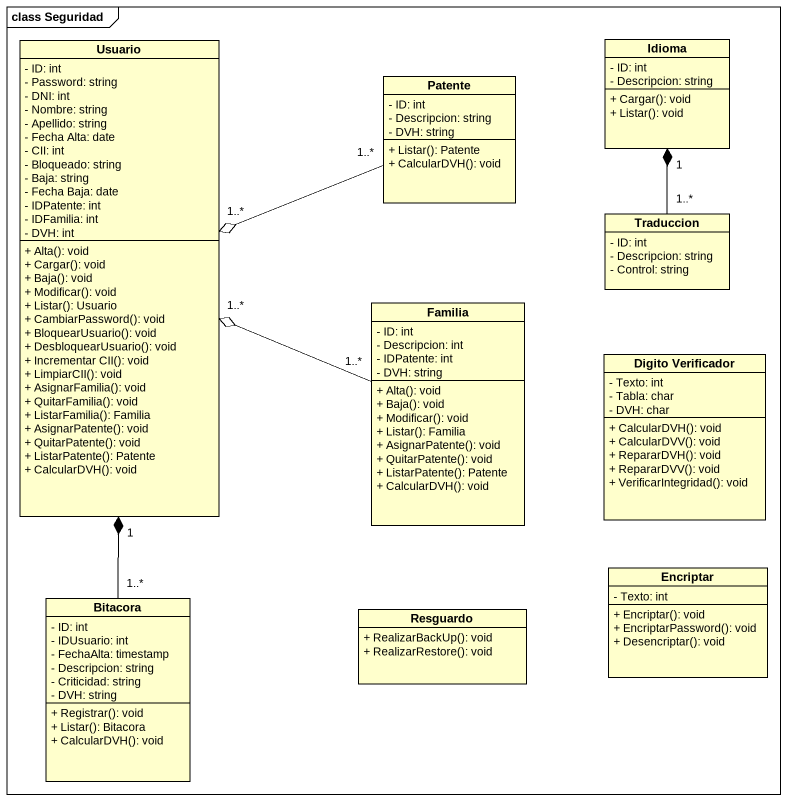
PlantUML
@startuml
mainframe class Seguridad
hide circle
hide empty members
skinparam classAttributeIconSize 0
class Usuario {
  - ID: int
  - Password: string
  - DNI: int
  - Nombre: string
  - Apellido: string
  - Fecha Alta: date
  - CII: int
  - Bloqueado: string
  - Baja: string
  - Fecha Baja: date
  - IDPatente: int
  - IDFamilia: int
  - DVH: int
  + Alta(): void
  + Cargar(): void
  + Baja(): void
  + Modificar(): void
  + Listar(): Usuario
  + CambiarPassword(): void
  + BloquearUsuario(): void
  + DesbloquearUsuario(): void
  + Incrementar CII(): void
  + LimpiarCII(): void
  + AsignarFamilia(): void
  + QuitarFamilia(): void
  + ListarFamilia(): Familia
  + AsignarPatente(): void
  + QuitarPatente(): void
  + ListarPatente(): Patente
  + CalcularDVH(): void
}
class Idioma {
  - ID: int
  - Descripcion: string
  + Cargar(): void
  + Listar(): void
}
class Patente {
  - ID: int
  - Descripcion: string
  - DVH: string
  + Listar(): Patente
  + CalcularDVH(): void
}
class Traduccion {
  - ID: int
  - Descripcion: string
  - Control: string
}
class Familia {
  - ID: int
  - Descripcion: int
  - IDPatente: int
  - DVH: string
  + Alta(): void
  + Baja(): void
  + Modificar(): void
  + Listar(): Familia
  + AsignarPatente(): void
  + QuitarPatente(): void
  + ListarPatente(): Patente
  + CalcularDVH(): void
}
class "Digito Verificador" as Digito_Verificador {
  - Texto: int
  - Tabla: char
  - DVH: char
  + CalcularDVH(): void
  + CalcularDVV(): void
  + RepararDVH(): void
  + RepararDVV(): void
  + VerificarIntegridad(): void
}
class Bitacora {
  - ID: int
  - IDUsuario: int
  - FechaAlta: timestamp
  - Descripcion: string
  - Criticidad: string
  - DVH: string
  + Registrar(): void
  + Listar(): Bitacora
  + CalcularDVH(): void
}
class Encriptar {
  - Texto: int
  + Encriptar(): void
  + EncriptarPassword(): void
  + Desencriptar(): void
}
class Resguardo {
  + RealizarBackUp(): void
  + RealizarRestore(): void
}
Patente "1..*" -left-o "1..*" Usuario
Traduccion "1..*" -up- "1" Idioma
Traduccion -up-* Idioma
Familia "1..*" -left-o "1..*" Usuario
Bitacora "1..*" -up-* "1" Usuario
@enduml
